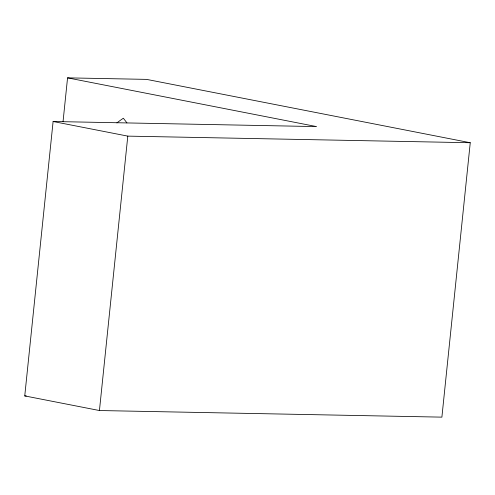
<?xml version="1.0" encoding="UTF-8"?>
<svg xmlns="http://www.w3.org/2000/svg" width="495" height="495" viewBox="0 0 495 495"><rect width="100%" height="100%" fill="white"/><g stroke="black" fill="none" stroke-linecap="round" stroke-linejoin="round"><path stroke-width="0.74" d="M67.561 77.857L146.588 79.379L470.25 142.733L441.893 417.143L99.439 410.534L24.75 395.913L53.107 121.504L316.534 126.59L67.561 77.857L63.038 121.671M99.439 410.534L127.797 136.125L53.107 121.504M127.797 136.125L470.25 142.733M24.75 395.913L26.297 395.944M126.906 122.884A146.446 101.159 -88.9 0 0 123.335 118.243A146.446 101.159 -88.9 0 0 116.9 122.921"/></g></svg>
